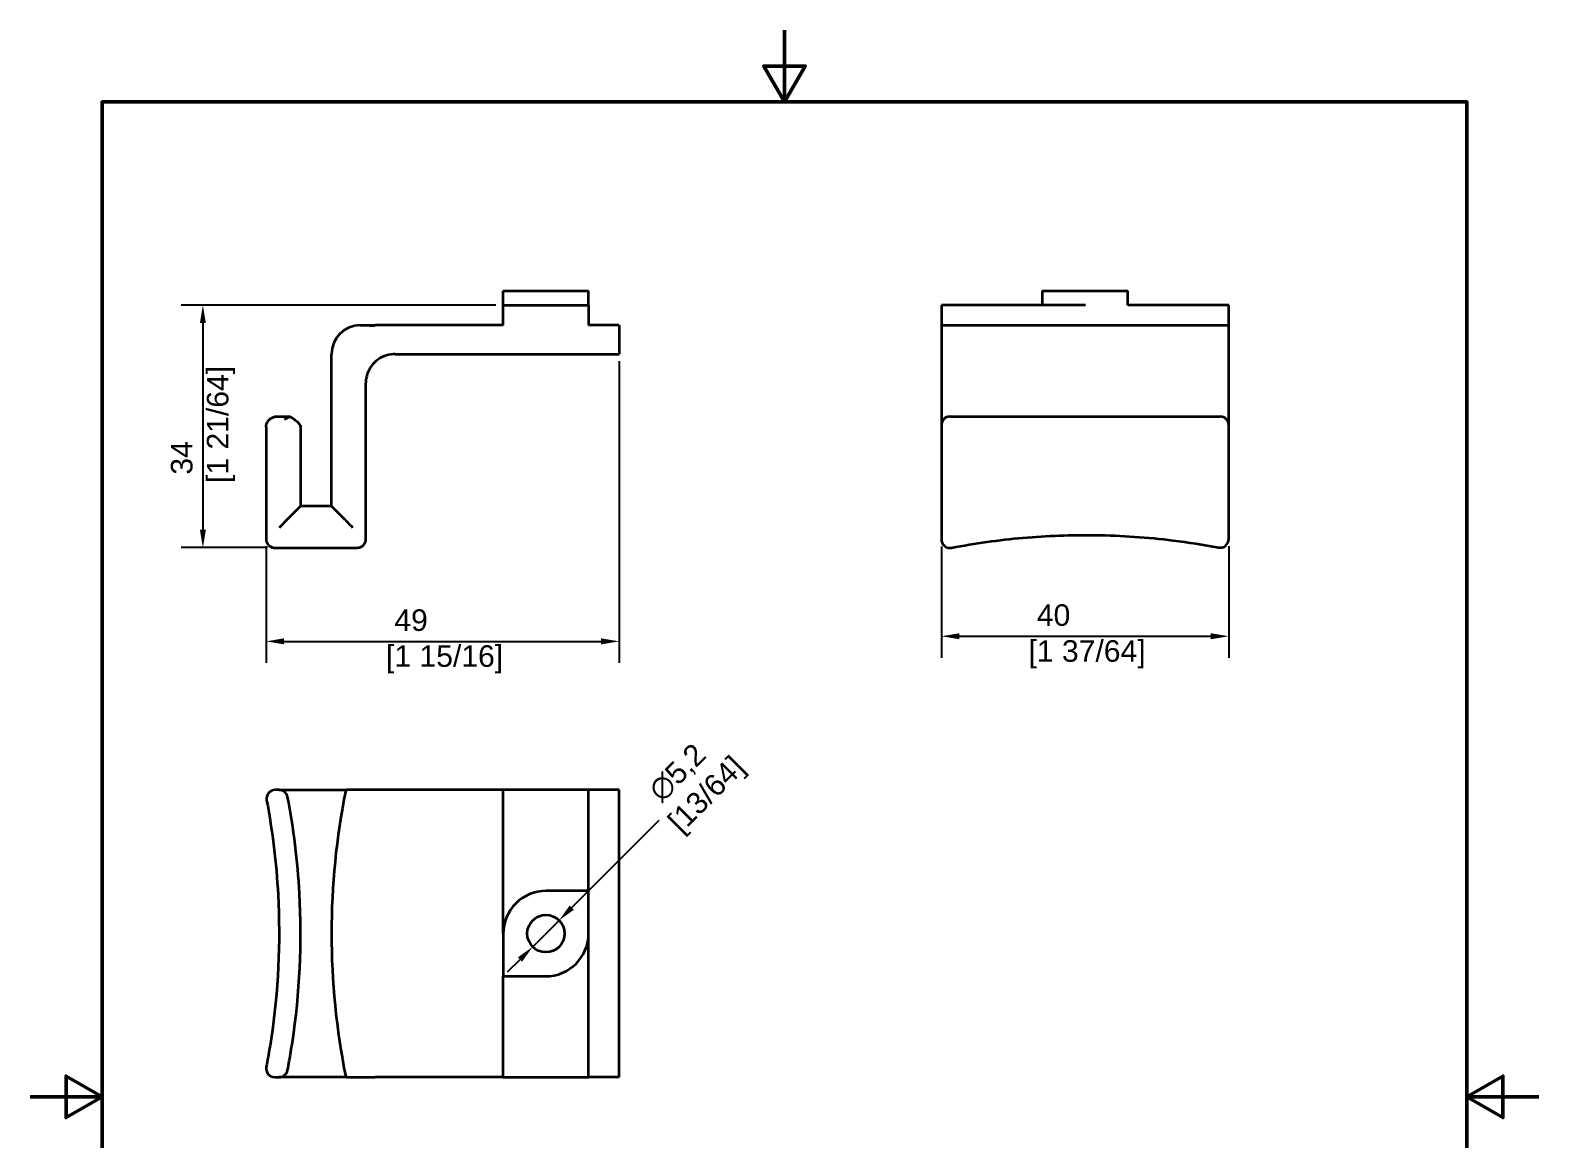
# Model space of a CAD drawing. Header units: millimetres. Extents: x 0 to 262, y 0 to 371.
# Drawn here: x 0 to 262.5, y 178.3 to 371.3 of the extents above; entities that cross this region are included whole.
import ezdxf

# ---------------------------------------------------------------- set-up
doc = ezdxf.new("R2010")
doc.units = ezdxf.units.MM
doc.header["$LTSCALE"] = 1.25
for name, color, linetype, lineweight in [('Arêtes visibles(ISO)', 7, 'Continuous', 35), ('Cadre_0', 7, 'Continuous', 50), ('Cotes(ISO)', 7, 'Continuous', 18)]:
    doc.layers.add(name, color=color, linetype=linetype, lineweight=lineweight)
doc.styles.add('MANTION', font='arial.ttf')
doc.dimstyles.new('Plan commercial', dxfattribs={"dimscale": 1.25, "dimtxt": 3, "dimasz": 2.5, "dimexe": 3, "dimexo": 1, "dimgap": 0.762, "dimtad": 1, "dimrnd": 1e-08, "dimtxsty": 'MANTION', "dimcen": 0.09, "dimdle": 10, "dimclrd": 7, "dimclre": 7, "dimclrt": 256, "dimazin": 2, "dimtfac": 0.5, "dimtmove": 0, "dimatfit": 3, "dimfxl": 0, "dimtolj": 1, "dimlwd": 25, "dimlwe": 25, "dimarcsym": 0})

# ---------------------------------------------------------------- blocks, each defined once
blk = doc.blocks.new('Cadres Cadre par défaut')
at = {"layer": 'Cadre_0', "flags": 128}
for points in [[(105, 297), (105, 287), (102.11, 292), (107.89, 292), (105, 287)], [(10, 10), (10, 287), (200, 287), (200, 10), (10, 10)], [(0, 148.5), (10, 148.5), (5, 151.39), (5, 145.61), (10, 148.5)], [(210, 148.5), (200, 148.5), (205, 151.39), (205, 145.61), (200, 148.5)]]:
    blk.add_lwpolyline(points, dxfattribs=at)
blk = doc.blocks.new('*D4')
at = {"layer": 'Cotes(ISO)', "color": 7, "linetype": 'Continuous', "lineweight": 25, "transparency": 16777216}
for p, q in [((81.05, 323.38), (26.3, 323.38)), ((30.05, 320.26), (30.05, 284.31)), ((41.3, 281.19), (26.3, 281.19))]:
    blk.add_line(p, q, dxfattribs=at)
at = {"layer": 'Cotes(ISO)', "color": 7, "linetype": 'Continuous', "transparency": 16777216}
for points in [[(29.53, 320.26), (30.57, 320.26), (30.05, 323.38)], [(29.53, 284.31), (30.57, 284.31), (30.05, 281.19)]]:
    blk.add_solid(points, dxfattribs=at)
at = {"layer": 'Defpoints', "color": 0, "linetype": 'Continuous', "transparency": 16777216}
for p in [(82.3, 323.38), (30.05, 281.19), (42.55, 281.19)]:
    blk.add_point(p, dxfattribs=at)
at = {"layer": 'Cotes(ISO)', "color": 154, "linetype": 'Continuous', "lineweight": 25, "true_color": 0x004691, "transparency": 16777216, "insert": (24.49, 292.44), "char_height": 3.75, "attachment_point": 1, "rotation": 90, "style": 'MANTION'}
blk.add_mtext('\\A1; 34\\P[1 21/64]', dxfattribs=at)
blk = doc.blocks.new('*D5')
at = {"layer": 'Cotes(ISO)', "color": 7, "linetype": 'Continuous', "lineweight": 25, "transparency": 16777216}
for p, q in [((102.46, 313.63), (102.46, 261.13)), ((41.05, 281.44), (41.05, 261.13)), ((44.18, 264.88), (99.33, 264.88))]:
    blk.add_line(p, q, dxfattribs=at)
at = {"layer": 'Cotes(ISO)', "color": 7, "linetype": 'Continuous', "transparency": 16777216}
for points in [[(44.18, 265.41), (44.18, 264.36), (41.05, 264.88)], [(99.33, 265.41), (99.33, 264.36), (102.46, 264.88)]]:
    blk.add_solid(points, dxfattribs=at)
at = {"layer": 'Defpoints', "color": 0, "linetype": 'Continuous', "transparency": 16777216}
for p in [(102.46, 314.88), (41.05, 282.69), (102.46, 264.88)]:
    blk.add_point(p, dxfattribs=at)
at = {"layer": 'Cotes(ISO)', "color": 154, "linetype": 'Continuous', "lineweight": 25, "true_color": 0x004691, "transparency": 16777216, "insert": (61.91, 270.45), "char_height": 3.75, "attachment_point": 1, "style": 'MANTION'}
blk.add_mtext('\\A1; 49\\P[1 15/16]', dxfattribs=at)
blk = doc.blocks.new('*D6')
at = {"layer": 'Cotes(ISO)', "color": 7, "linetype": 'Continuous', "lineweight": 25, "transparency": 16777216}
for p, q in [((158.54, 281.39), (158.54, 262.02)), ((208.54, 281.44), (208.54, 262.02)), ((161.67, 265.77), (205.42, 265.77))]:
    blk.add_line(p, q, dxfattribs=at)
at = {"layer": 'Cotes(ISO)', "color": 7, "linetype": 'Continuous', "transparency": 16777216}
for points in [[(161.67, 266.29), (161.67, 265.25), (158.54, 265.77)], [(205.42, 266.29), (205.42, 265.25), (208.54, 265.77)]]:
    blk.add_solid(points, dxfattribs=at)
at = {"layer": 'Defpoints', "color": 0, "linetype": 'Continuous', "transparency": 16777216}
for p in [(158.54, 282.64), (208.54, 282.69), (208.54, 265.77)]:
    blk.add_point(p, dxfattribs=at)
at = {"layer": 'Cotes(ISO)', "color": 154, "linetype": 'Continuous', "lineweight": 25, "true_color": 0x004691, "transparency": 16777216, "insert": (173.7, 271.33), "char_height": 3.75, "attachment_point": 1, "style": 'MANTION'}
blk.add_mtext('\\A1; 40\\P[1 37/64]', dxfattribs=at)
blk = doc.blocks.new('*D7')
at = {"layer": 'Cotes(ISO)', "color": 7, "linetype": 'Continuous', "lineweight": 25, "transparency": 16777216}
for p, q in [((94.24, 218.54), (109.47, 233.77)), ((87.44, 211.73), (92.03, 216.33)), ((85.23, 209.52), (83.02, 207.31))]:
    blk.add_line(p, q, dxfattribs=at)
at = {"layer": 'Cotes(ISO)', "color": 7, "linetype": 'Continuous', "transparency": 16777216}
for points in [[(93.87, 218.91), (94.61, 218.17), (92.03, 216.33)], [(84.86, 209.89), (85.6, 209.15), (87.44, 211.73)]]:
    blk.add_solid(points, dxfattribs=at)
at = {"layer": 'Defpoints', "color": 0, "linetype": 'Continuous', "transparency": 16777216}
for p in [(92.03, 216.33), (87.44, 211.73)]:
    blk.add_point(p, dxfattribs=at)
at = {"layer": 'Cotes(ISO)', "color": 154, "linetype": 'Continuous', "lineweight": 25, "true_color": 0x004691, "transparency": 16777216, "insert": (106.17, 238.41), "char_height": 3.75, "attachment_point": 1, "rotation": 45, "style": 'MANTION'}
blk.add_mtext('\\A1; ∅5,2\\P[13/64]', dxfattribs=at)

msp = doc.modelspace()

# ---------------------------------------------------------------- linework, layer by layer
at = {"layer": 'Arêtes visibles(ISO)'}
for p, q in [((82.297, 323.385), (82.297, 325.885)), ((82.297, 325.885), (89.672, 325.885)), ((89.672, 325.885), (97.172, 325.885)), ((97.172, 323.385), (97.172, 325.885)), ((176.105, 325.885), (183.605, 325.885)), ((176.105, 325.885), (176.105, 323.385)), ((183.605, 325.885), (190.98, 325.885)), ((190.98, 323.385), (190.98, 325.885)), ((82.297, 323.385), (97.172, 323.385)), ((82.297, 319.885), (82.297, 323.385)), ((97.172, 323.385), (97.172, 319.885)), ((158.543, 323.385), (158.543, 319.885)), ((183.605, 323.385), (158.543, 323.385)), ((208.543, 323.385), (190.98, 323.385)), ((208.543, 319.885), (208.543, 323.385)), ((57.422, 319.885), (60.028, 319.885)), ((82.297, 319.885), (60.028, 319.885)), ((102.456, 319.885), (97.172, 319.885)), ((102.456, 319.885), (102.456, 316.385)), ((158.543, 319.885), (208.543, 319.885)), ((102.456, 316.385), (102.456, 314.885)), ((52.422, 288.385), (52.422, 314.885)), ((63.534, 314.885), (102.456, 314.885)), ((58.409, 282.687), (58.409, 309.885)), ((41.054, 302.137), (41.054, 282.687)), ((47.047, 302.139), (47.047, 288.385)), ((158.543, 302.163), (158.543, 282.64)), ((208.543, 282.687), (208.543, 302.137)), ((44.787, 286.125), (47.047, 288.385)), ((52.422, 288.385), (47.047, 288.385)), ((54.683, 286.125), (52.422, 288.385)), ((44.787, 286.125), (43.314, 284.651)), ((42.554, 281.187), (56.909, 281.187)), ((42.609, 281.14), (56.88, 281.14)), ((43.314, 239.029), (55.031, 239.029)), ((82.297, 239.029), (60.028, 239.029)), ((97.172, 239.029), (82.297, 239.029)), ((82.297, 213.967), (82.297, 239.029)), ((102.456, 239.029), (97.172, 239.029)), ((97.172, 221.467), (97.172, 239.029)), ((102.456, 189.029), (102.456, 239.029)), ((97.172, 221.467), (89.797, 221.467)), ((97.172, 214.092), (97.172, 221.467)), ((82.297, 213.967), (82.297, 206.592)), ((97.172, 189.029), (97.172, 214.092)), ((82.297, 189.029), (82.297, 206.592)), ((82.297, 206.592), (89.672, 206.592)), ((55.031, 189.029), (43.314, 189.029)), ((82.297, 189.029), (60.028, 189.029)), ((82.297, 189.029), (97.172, 189.029)), ((102.456, 189.029), (97.172, 189.029))]:
    msp.add_line(p, q, dxfattribs=at)
msp.add_circle((89.735, 214.029), 3.25, dxfattribs=at)
for centre, radius, start, end in [((57.422, 314.885), 5, 90, 180), ((160.043, 302.51), 1.5, 90, 180), ((207.043, 302.51), 1.5, 0, 90), ((42.554, 282.687), 1.5, 180, 270), ((42.609, 282.64), 1.5, 227.71744, 270), ((56.88, 282.64), 1.5, 270, 329.45505), ((56.909, 282.687), 1.5, 270, 0), ((160.043, 282.64), 1.5, 180, 280.87202), ((207.043, 282.687), 1.5, 259.24361, 0), ((42.609, 237.529), 1.5, 90, 190.74746), ((43.314, 237.529), 1.5, 10.85807, 90), ((178.672, 214.029), 126.25, 168.62915, 191.37085), ((89.797, 213.967), 7.5, 90, 180), ((89.672, 214.092), 7.5, 270, 0), ((42.554, 190.529), 1.5, 169.11904, 270), ((43.314, 190.529), 1.5, 270, 349.14193)]:
    msp.add_arc(centre, radius, start, end, dxfattribs=at)
for points in [[(59.042, 319.791), (59.376, 319.855), (59.716, 319.885), (60.028, 319.885)], [(158.543, 319.885), (158.543, 319.885), (158.543, 319.855), (158.543, 319.791)], [(208.543, 319.791), (208.543, 319.855), (208.543, 319.885), (208.543, 319.885)], [(158.543, 314.885), (158.543, 310.749), (158.543, 306.63), (158.543, 302.509)], [(208.543, 302.509), (208.543, 306.631), (208.543, 310.749), (208.543, 314.885)], [(54.683, 286.125), (54.683, 286.124), (54.683, 286.124), (54.684, 286.123)], [(60.028, 239.029), (59.716, 239.029), (59.376, 239.029), (59.042, 239.029)], [(59.042, 189.029), (59.376, 189.029), (59.716, 189.029), (60.028, 189.029)]]:
    msp.add_open_spline(points, degree=3, dxfattribs=at)
for points, knots in [([(158.543, 319.791), (158.543, 319.666), (158.543, 319.413), (158.543, 318.78), (158.543, 318.449), (158.543, 318.072), (158.543, 317.694), (158.543, 317.269), (158.543, 316.205), (158.543, 315.544), (158.543, 314.885)], [0, 0, 0, 0, 0.1580996, 0.1580996, 0.27557856, 0.27557856, 0.27557856, 0.39305753, 0.39305753, 0.55115713, 0.55115713, 0.55115713, 0.55115713]), ([(208.543, 314.885), (208.543, 315.544), (208.543, 316.205), (208.543, 317.269), (208.543, 317.694), (208.543, 318.072), (208.543, 318.449), (208.543, 318.78), (208.543, 319.413), (208.543, 319.666), (208.543, 319.791)], [2.42330779, 2.42330779, 2.42330779, 2.42330779, 2.58140739, 2.58140739, 2.69888636, 2.69888636, 2.69888636, 2.81636532, 2.81636532, 2.97446492, 2.97446492, 2.97446492, 2.97446492]), ([(63.534, 314.885), (62.999, 314.885), (62.464, 314.803), (61.446, 314.481), (60.963, 314.242), (60.094, 313.629), (59.71, 313.256), (59.076, 312.408), (58.828, 311.935), (58.495, 310.938), (58.41, 310.415), (58.409, 309.889), (58.409, 309.887), (58.409, 309.885)], [0, 0, 0, 0, 0.16494167, 0.16494167, 0.32988333, 0.32988333, 0.494825, 0.494825, 0.65976667, 0.65976667, 0.82402528, 0.82402528, 0.82470834, 0.82470834, 0.82470834, 0.82470834]), ([(41.054, 302.137), (41.054, 302.336), (41.086, 302.535), (41.211, 302.912), (41.304, 303.09), (41.539, 303.408), (41.681, 303.547), (41.999, 303.773), (42.174, 303.861), (42.542, 303.979), (42.734, 304.009), (42.929, 304.01), (42.932, 304.01), (42.934, 304.01)], [0, 0, 0, 0, 0.009382796, 0.009382796, 0.018814771, 0.018814771, 0.028280646, 0.028280646, 0.037746521, 0.037746521, 0.047212396, 0.047212396, 0.047329375, 0.047329375, 0.047329375, 0.047329375]), ([(42.934, 304.01), (43.667, 304.01), (44.222, 304.01), (44.787, 304.01), (44.932, 304.01), (45.078, 304.01), (45.114, 304.01), (45.152, 304.01), (45.161, 304.01), (45.17, 304.01), (45.173, 304.01), (45.175, 304.01), (45.176, 304.01), (45.176, 304.01), (45.176, 304.01), (45.176, 304.01), (45.176, 304.01), (45.176, 304.01), (45.176, 304.01), (45.176, 304.01), (45.176, 304.01), (45.176, 304.01), (44.731, 303.774), (44.274, 303.43)], [0, 0, 0, 0, 0.9325837, 0.9325837, 1.4097068, 1.4097068, 1.6523492, 1.6523492, 1.7755532, 1.7755532, 1.838086, 1.838086, 1.8849854, 1.8849854, 1.893802, 1.893802, 1.8960062, 1.8960062, 1.8965572, 1.8965572, 1.8966399, 1.8966399, 2.0000055, 2.0000055, 2.0000055, 2.0000055]), ([(42.961, 304.01), (43.707, 304.01), (44.267, 304.01), (44.82, 304.01), (44.957, 304.01), (45.091, 304.01), (45.124, 304.01), (45.156, 304.01), (45.164, 304.01), (45.172, 304.01), (45.174, 304.01), (45.176, 304.01), (45.176, 304.01), (45.176, 304.01), (45.176, 304.01), (45.176, 304.01), (45.176, 304.01), (45.176, 304.01), (45.176, 304.01), (45.176, 304.01), (47.047, 303.021), (47.047, 302.139)], [0, 0, 0, 0, 0.9550659, 0.9550659, 1.4293281, 1.4293281, 1.6633794, 1.6633794, 1.7787098, 1.7787098, 1.8355186, 1.8355186, 1.8781251, 1.8781251, 1.8825334, 1.8825334, 1.8847376, 1.8847376, 1.8850131, 1.8850131, 2.0967597, 2.0967597, 2.0967597, 2.0967597]), ([(158.543, 302.51), (158.543, 302.51), (158.543, 302.507), (158.543, 302.489), (158.543, 302.454), (158.543, 302.364), (158.543, 302.316), (158.543, 302.232), (158.543, 302.197), (158.543, 302.163)], [0.043938427, 0.043938427, 0.043938427, 0.043938427, 0.049635237, 0.049635237, 0.066621545, 0.066621545, 0.079687936, 0.079687936, 0.087854431, 0.087854431, 0.087854431, 0.087854431]), ([(160.043, 304.01), (171.709, 304.01), (183.816, 304.01), (199.46, 304.01), (203.27, 304.01), (207.043, 304.01)], [0, 0, 0, 0, 2.8504166, 2.8504166, 3.7724441, 3.7724441, 3.7724441, 3.7724441]), ([(208.543, 302.137), (208.543, 302.16), (208.543, 302.184), (208.543, 302.245), (208.543, 302.281), (208.543, 302.358), (208.543, 302.396), (208.543, 302.467), (208.543, 302.494), (208.543, 302.508), (208.543, 302.51), (208.543, 302.51)], [0, 0, 0, 0, 0.005716266, 0.005716266, 0.014862291, 0.014862291, 0.026752124, 0.026752124, 0.042208906, 0.042208906, 0.047329368, 0.047329368, 0.047329368, 0.047329368]), ([(56.156, 284.651), (56.154, 284.653), (56.152, 284.655), (55.974, 284.833), (55.797, 285.01), (55.458, 285.348), (55.294, 285.512), (55.027, 285.779), (54.917, 285.888), (54.764, 286.042), (54.713, 286.094), (54.684, 286.123)], [-0.00069245, -0.00069245, -0.00069245, -0.00069245, 0, 0, 0.05957485, 0.05957485, 0.11897178, 0.11897178, 0.16763845, 0.16763845, 0.20588173, 0.20588173, 0.20588173, 0.20588173]), ([(160.326, 281.167), (164.402, 281.95), (168.554, 282.534), (176.935, 283.276), (181.163, 283.435), (185.384, 283.376), (189.894, 283.313), (194.396, 283.003), (201.505, 282.125), (204.149, 281.71), (206.763, 281.214)], [-4.1024827, -4.1024827, -4.1024827, -4.1024827, -3.0768621, -3.0768621, -2.0512414, -2.0512414, -2.0512414, -0.9554959, -0.9554959, -0.2979127, -0.2979127, -0.2979127, -0.2979127]), ([(43.314, 239.029), (43.314, 239.029), (43.31, 239.029), (43.276, 239.029), (43.213, 239.029), (43.059, 239.029), (42.972, 239.029), (42.821, 239.029), (42.756, 239.029), (42.669, 239.029), (42.64, 239.029), (42.614, 239.029), (42.609, 239.029), (42.609, 239.029)], [0, 0, 0, 0, 0.007580873, 0.007580873, 0.029727425, 0.029727425, 0.049635237, 0.049635237, 0.066621545, 0.066621545, 0.079687936, 0.079687936, 0.087854431, 0.087854431, 0.087854431, 0.087854431]), ([(54.9, 238.921), (54.904, 238.939), (54.912, 238.959), (54.936, 238.991), (54.952, 239.004), (54.985, 239.022), (55.002, 239.027), (55.023, 239.029), (55.027, 239.029), (55.031, 239.029)], [0, 0, 0, 0, 0.006563362, 0.006563362, 0.012330308, 0.012330308, 0.017380719, 0.017380719, 0.018486212, 0.018486212, 0.018486212, 0.018486212]), ([(59.042, 239.029), (58.394, 239.029), (57.772, 239.029), (56.814, 239.029), (56.445, 239.029), (56.134, 239.029), (55.822, 239.029), (55.568, 239.029), (55.152, 239.029), (55.031, 239.029), (55.031, 239.029)], [0, 0, 0, 0, 0.1580996, 0.1580996, 0.27557856, 0.27557856, 0.27557856, 0.39305753, 0.39305753, 0.53991538, 0.53991538, 0.53991538, 0.53991538]), ([(41.135, 237.25), (42.166, 231.817), (42.832, 226.322), (43.578, 212.41), (43.172, 203.996), (41.917, 195.689), (41.758, 194.636), (41.586, 193.586), (41.298, 191.962), (41.191, 191.387), (41.081, 190.812)], [-3.9127733, -3.9127733, -3.9127733, -3.9127733, -2.5656466, -2.5656466, -0.5186841, -0.5186841, -0.5186841, -0.259342, -0.259342, -0.1168141, -0.1168141, -0.1168141, -0.1168141]), ([(44.787, 190.247), (44.892, 190.791), (44.992, 191.336), (45.282, 192.962), (45.46, 194.044), (45.625, 195.128), (46.921, 203.688), (47.333, 212.359), (46.542, 226.647), (45.852, 232.263), (44.787, 237.812)], [0.1282822, 0.1282822, 0.1282822, 0.1282822, 0.259342, 0.259342, 0.5186841, 0.5186841, 0.5186841, 2.5656466, 2.5656466, 3.9021943, 3.9021943, 3.9021943, 3.9021943]), ([(42.554, 189.029), (42.554, 189.029), (42.556, 189.029), (42.568, 189.029), (42.581, 189.029), (42.624, 189.029), (42.657, 189.029), (42.746, 189.029), (42.807, 189.029), (42.953, 189.029), (43.04, 189.029), (43.198, 189.029), (43.264, 189.029), (43.307, 189.029), (43.314, 189.029), (43.314, 189.029)], [0, 0, 0, 0, 0.005716266, 0.005716266, 0.014862291, 0.014862291, 0.026752124, 0.026752124, 0.042208906, 0.042208906, 0.062302724, 0.062302724, 0.085128206, 0.085128206, 0.094663435, 0.094663435, 0.094663435, 0.094663435]), ([(55.031, 189.029), (55.024, 189.029), (55.016, 189.03), (55.001, 189.033), (54.994, 189.035), (54.974, 189.042), (54.962, 189.048), (54.924, 189.077), (54.906, 189.109), (54.9, 189.138)], [0, 0, 0, 0, 0.002191397, 0.002191397, 0.004337315, 0.004337315, 0.008274931, 0.008274931, 0.018418935, 0.018418935, 0.018418935, 0.018418935]), ([(55.031, 189.029), (55.031, 189.029), (55.152, 189.029), (55.568, 189.029), (55.822, 189.029), (56.134, 189.029), (56.445, 189.029), (56.814, 189.029), (57.772, 189.029), (58.394, 189.029), (59.042, 189.029)], [2.43454954, 2.43454954, 2.43454954, 2.43454954, 2.58140739, 2.58140739, 2.69888636, 2.69888636, 2.69888636, 2.81636532, 2.81636532, 2.97446492, 2.97446492, 2.97446492, 2.97446492])]:
    msp.add_open_spline(points, degree=3, knots=knots, dxfattribs=at)

# ---------------------------------------------------------------- block references
at = {"xscale": 1.25, "yscale": 1.25, "zscale": 1.25}
msp.add_blockref('Cadres Cadre par défaut', (0, 0), dxfattribs=at)

# ---------------------------------------------------------------- dimensions: what is measured, and where the dimension line sits
at = {"layer": 'Cotes(ISO)', "color": 7, "linetype": 'Continuous', "lineweight": 25}
for base, p1, p2, angle, text, override, picture, middle in [((30.054, 281.187), (82.297, 323.385), (42.554, 281.187), 270, ' <>\\X[1 21/64]', {"dimdec": 0, "dimlfac": 0.8, "dimpost": '\\X', "dimtp": 0, "dimtm": 0, "dimtdec": 2, "dimtofl": 0, "dimatfit": 1, "dimtvp": -0.25}, '*D4', (30.054, 302.286)), ((102.456, 264.885), (41.054, 282.687), (102.456, 314.885), 180, ' <>\\X[1 15/16]', {"dimdec": 0, "dimlfac": 0.8, "dimpost": '\\X', "dimtp": 0, "dimtm": 0, "dimtdec": 2, "dimtofl": 0, "dimatfit": 1, "dimtvp": -0.25}, '*D5', (71.755, 264.885)), ((208.543, 265.771), (158.543, 282.64), (208.543, 282.687), 180, ' <>\\X[1 37/64]', {"dimdec": 2, "dimlfac": 0.8, "dimpost": '\\X', "dimtp": 0, "dimtm": 0, "dimtdec": 2, "dimtofl": 0, "dimatfit": 1, "dimtvp": -0.25}, '*D6', (183.543, 265.771))]:
    dim = msp.add_linear_dim(base=base, p1=p1, p2=p2, angle=angle, text=text, dimstyle='Plan commercial', override=override, dxfattribs=at)
    dim.commit()
    dim.dimension.update_dxf_attribs({"geometry": picture, "text_midpoint": middle, "dimtype": 160})
dim = msp.add_diameter_dim_2p(p1=(87.437, 211.731), p2=(92.033, 216.327), text=' <>\\X[13/64]', dimstyle='Plan commercial', override={"dimtad": 0, "dimdec": 2, "dimlfac": 0.8, "dimpost": '\\X', "dimtp": 0, "dimtm": 0, "dimtdec": 2, "dimatfit": 2, "dimtvp": -0.25}, dxfattribs=at)
dim.commit()
dim.dimension.update_dxf_attribs({"geometry": '*D7', "text_midpoint": (115.563, 239.857), "dimtype": 163})

doc.saveas('drawing.dxf')
